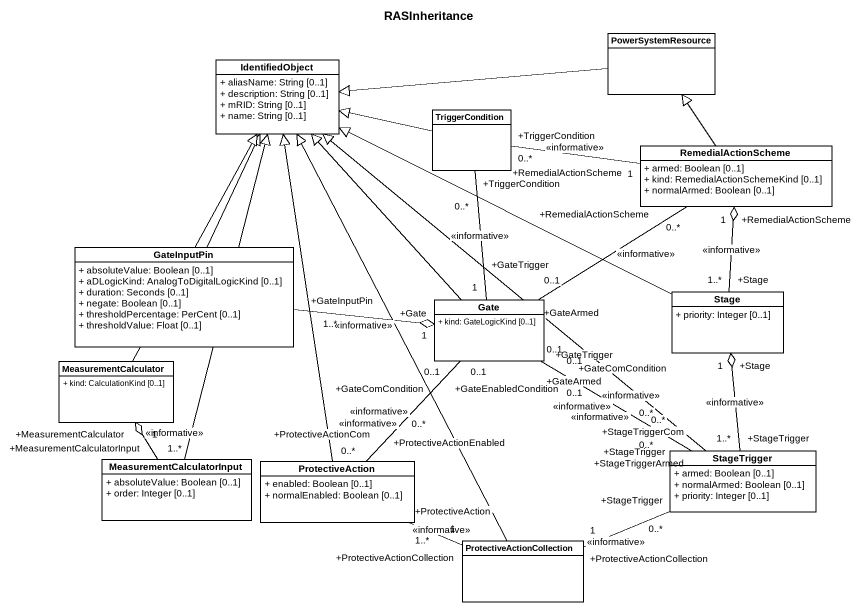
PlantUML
@startuml
title RASInheritance
hide circle
hide empty members
skinparam classAttributeIconSize 0
class IdentifiedObject {
  + aliasName: String [0..1]
  + description: String [0..1]
  + mRID: String [0..1]
  + name: String [0..1]
}
class PowerSystemResource
class TriggerCondition
class RemedialActionScheme {
  + armed: Boolean [0..1]
  + kind: RemedialActionSchemeKind [0..1]
  + normalArmed: Boolean [0..1]
}
class GateInputPin {
  + absoluteValue: Boolean [0..1]
  + aDLogicKind: AnalogToDigitalLogicKind [0..1]
  + duration: Seconds [0..1]
  + negate: Boolean [0..1]
  + thresholdPercentage: PerCent [0..1]
  + thresholdValue: Float [0..1]
}
class Gate {
  + kind: GateLogicKind [0..1]
}
class Stage {
  + priority: Integer [0..1]
}
class MeasurementCalculator {
  + kind: CalculationKind [0..1]
}
class MeasurementCalculatorInput {
  + absoluteValue: Boolean [0..1]
  + order: Integer [0..1]
}
class StageTrigger {
  + armed: Boolean [0..1]
  + normalArmed: Boolean [0..1]
  + priority: Integer [0..1]
}
class ProtectiveAction {
  + enabled: Boolean [0..1]
  + normalEnabled: Boolean [0..1]
}
class ProtectiveActionCollection
PowerSystemResource -left-|> IdentifiedObject
TriggerCondition -left-|> IdentifiedObject
TriggerCondition "+TriggerCondition\n0..*" -right- "+RemedialActionScheme\n1" RemedialActionScheme : <<informative>>
TriggerCondition "+TriggerCondition\n0..*" -- "+GateTrigger\n1" Gate : <<informative>>
RemedialActionScheme -up-|> PowerSystemResource
GateInputPin -up-|> IdentifiedObject
GateInputPin "+GateInputPin\n1..*" -right-o "+Gate\n1" Gate : <<informative>>
Gate -up-|> IdentifiedObject
Gate "+GateArmed\n0..1" -up- "+RemedialActionScheme\n0..*" RemedialActionScheme : <<informative>>
Stage -left-|> IdentifiedObject
Stage "+Stage\n1..*" -up-o "+RemedialActionScheme\n1" RemedialActionScheme : <<informative>>
MeasurementCalculator -up-|> IdentifiedObject
MeasurementCalculatorInput -up-|> IdentifiedObject
MeasurementCalculatorInput "+MeasurementCalculatorInput\n1..*" -up-o "+MeasurementCalculator\n1" MeasurementCalculator : <<informative>>
StageTrigger -up-|> IdentifiedObject
StageTrigger "+StageTrigger\n0..*" -left- "+GateTrigger\n0..1" Gate : <<informative>>
StageTrigger "+StageTriggerCom\n0..*" -left- "+GateComCondition\n0..1" Gate : <<informative>>
StageTrigger "+StageTriggerArmed\n0..*" -left- "+GateArmed\n0..1" Gate : <<informative>>
StageTrigger "+StageTrigger\n1..*" -up-o "+Stage\n1" Stage : <<informative>>
ProtectiveAction -up-|> IdentifiedObject
ProtectiveAction "+ProtectiveActionEnabled\n0..*" -up- "+GateEnabledCondition\n0..1" Gate : <<informative>>
ProtectiveAction "+ProtectiveActionCom\n0..*" -up- "+GateComCondition\n0..1" Gate : <<informative>>
ProtectiveActionCollection -up-|> IdentifiedObject
ProtectiveActionCollection "+ProtectiveActionCollection\n1" -right- "+StageTrigger\n0..*" StageTrigger : <<informative>>
ProtectiveActionCollection "+ProtectiveActionCollection\n1" -left- "+ProtectiveAction\n1..*" ProtectiveAction : <<informative>>
@enduml
